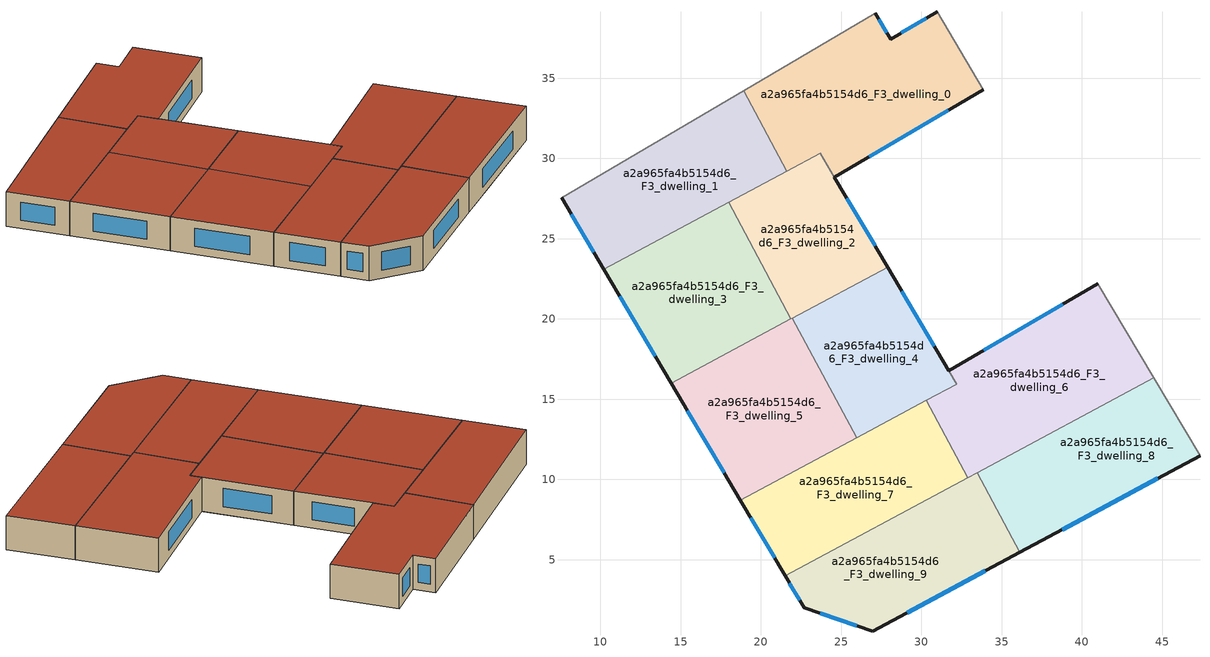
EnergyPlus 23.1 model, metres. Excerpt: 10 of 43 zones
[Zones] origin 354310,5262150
a2a965fa4b5154d6_F3_dwelling_0
 floor to a2a965fa4b5154d6_F2_dwelling_0 (EU_floor_Construction): 30.97,39.13 33.85,34.27 24.58,28.83 23.7,30.32 21.62,29.2 18.93,34.23 27.13,39.04 28.07,37.44 z9
 wall outside (EU_wall_Construction): 30.97,39.13 28.07,37.44 27.13,39.04 / 24.58,28.83 33.85,34.27 z9:12
 wall to a2a965fa4b5154d6_F3_dwelling_1 (EU_wall_Construction): 18.93,34.23 21.62,29.2 z9:12
 wall adiabatic (EU_wall_Construction): 27.13,39.04 18.93,34.23 / 33.85,34.27 30.97,39.13 z9:12
 wall to a2a965fa4b5154d6_F3_dwelling_2 (EU_wall_Construction): 21.62,29.2 23.7,30.32 24.58,28.83 z9:12
 window (EU_Window_Construction): 27.85,37.82 27.35,38.67 / 30.29,38.74 28.75,37.84 / 26.76,30.11 31.67,32.99 z9.7:11.3
 roof outside (EU_roof_Construction): 33.85,34.27 30.97,39.13 28.07,37.44 27.13,39.04 18.93,34.23 21.62,29.2 23.7,30.32 24.58,28.83 z12
a2a965fa4b5154d6_F3_dwelling_1
 floor to a2a965fa4b5154d6_F2_dwelling_1 (EU_floor_Construction): 18.93,34.23 21.62,29.2 10.22,23.09 7.58,27.56 z9
 wall outside (EU_wall_Construction): 7.58,27.56 10.22,23.09 z9:12
 wall adiabatic (EU_wall_Construction): 18.93,34.23 7.58,27.56 z9:12
 wall to a2a965fa4b5154d6_F3_dwelling_3 (EU_wall_Construction): 10.22,23.09 17.99,27.26 z9:12
 wall to a2a965fa4b5154d6_F3_dwelling_2 (EU_wall_Construction): 17.99,27.26 21.62,29.2 z9:12
 window (EU_Window_Construction): 8.2,26.51 9.6,24.14 z9.7:11.3
 roof outside (EU_roof_Construction): 21.62,29.2 18.93,34.23 7.58,27.56 10.22,23.09 z12
a2a965fa4b5154d6_F3_dwelling_2
 floor to a2a965fa4b5154d6_F2_dwelling_2 (EU_floor_Construction): 23.7,30.32 27.89,23.24 21.87,20.01 17.99,27.26 z9
 wall outside (EU_wall_Construction): 27.89,23.24 24.58,28.83 z9:12
 wall to a2a965fa4b5154d6_F3_dwelling_4 (EU_wall_Construction): 21.96,20.06 27.89,23.24 z9:12
 wall to a2a965fa4b5154d6_F3_dwelling_3 (EU_wall_Construction): 17.99,27.26 21.87,20.01 z9:12
 wall to a2a965fa4b5154d6_F3_dwelling_5 (EU_wall_Construction): 21.87,20.01 21.96,20.06 z9:12
 window (EU_Window_Construction): 27.11,24.55 25.36,27.52 z9.7:11.3
 roof outside (EU_roof_Construction): 27.89,23.24 23.7,30.32 17.99,27.26 21.87,20.01 z12
a2a965fa4b5154d6_F3_dwelling_3
 floor to a2a965fa4b5154d6_F2_dwelling_3 (EU_floor_Construction): 17.99,27.26 21.87,20.01 14.41,16.01 10.22,23.09 z9
 wall outside (EU_wall_Construction): 10.22,23.09 14.41,16.01 z9:12
 wall to a2a965fa4b5154d6_F3_dwelling_5 (EU_wall_Construction): 14.41,16.01 21.87,20.01 z9:12
 window (EU_Window_Construction): 11.2,21.43 13.43,17.67 z9.7:11.3
 roof outside (EU_roof_Construction): 21.87,20.01 17.99,27.26 10.22,23.09 14.41,16.01 z12
a2a965fa4b5154d6_F3_dwelling_4
 floor to a2a965fa4b5154d6_F2_dwelling_4 (EU_floor_Construction): 27.89,23.24 32.2,15.94 25.96,12.59 21.96,20.06 z9
 wall outside (EU_wall_Construction): 31.71,16.77 27.89,23.24 z9:12
 wall to a2a965fa4b5154d6_F3_dwelling_5 (EU_wall_Construction): 21.96,20.06 25.96,12.59 z9:12
 wall to a2a965fa4b5154d6_F3_dwelling_6 (EU_wall_Construction): 30.31,14.92 32.2,15.94 31.71,16.76 z9:12
 wall to a2a965fa4b5154d6_F3_dwelling_7 (EU_wall_Construction): 25.96,12.59 30.31,14.92 z9:12
 window (EU_Window_Construction): 30.81,18.29 28.79,21.72 z9.7:11.3
 roof outside (EU_roof_Construction): 32.2,15.94 27.89,23.24 21.96,20.06 25.96,12.59 z12
a2a965fa4b5154d6_F3_dwelling_5
 floor to a2a965fa4b5154d6_F2_dwelling_5 (EU_floor_Construction): 21.96,20.06 25.96,12.59 18.72,8.71 14.41,16.01 z9
 wall outside (EU_wall_Construction): 14.41,16.01 18.72,8.71 z9:12
 wall to a2a965fa4b5154d6_F3_dwelling_7 (EU_wall_Construction): 18.72,8.71 25.96,12.59 z9:12
 window (EU_Window_Construction): 15.42,14.3 17.71,10.43 z9.7:11.3
 roof outside (EU_roof_Construction): 25.96,12.59 21.96,20.06 14.41,16.01 18.72,8.71 z12
a2a965fa4b5154d6_F3_dwelling_6
 floor to a2a965fa4b5154d6_F2_dwelling_6 (EU_floor_Construction): 40.98,22.21 44.47,16.33 32.88,10.12 30.31,14.92 32.2,15.94 31.71,16.76 z9
 wall outside (EU_wall_Construction): 40.98,22.21 31.71,16.76 z9:12
 wall adiabatic (EU_wall_Construction): 44.47,16.33 40.98,22.21 z9:12
 wall to a2a965fa4b5154d6_F3_dwelling_7 (EU_wall_Construction): 30.31,14.92 32.88,10.12 z9:12
 wall to a2a965fa4b5154d6_F3_dwelling_8 (EU_wall_Construction): 33.47,10.43 44.47,16.33 z9:12
 wall to a2a965fa4b5154d6_F3_dwelling_9 (EU_wall_Construction): 32.88,10.12 33.47,10.43 z9:12
 window (EU_Window_Construction): 38.8,20.93 33.89,18.04 z9.7:11.3
 roof outside (EU_roof_Construction): 44.47,16.33 40.98,22.21 31.71,16.76 32.2,15.94 30.31,14.92 32.88,10.12 z12
a2a965fa4b5154d6_F3_dwelling_7
 floor to a2a965fa4b5154d6_F2_dwelling_7 (EU_floor_Construction): 30.31,14.92 32.88,10.12 21.5,4.01 18.72,8.71 z9
 wall outside (EU_wall_Construction): 18.72,8.71 21.5,4.01 z9:12
 wall to a2a965fa4b5154d6_F3_dwelling_9 (EU_wall_Construction): 21.5,4.01 32.88,10.12 z9:12
 window (EU_Window_Construction): 19.38,7.61 20.85,5.12 z9.7:11.3
 roof outside (EU_roof_Construction): 32.88,10.12 30.31,14.92 18.72,8.71 21.5,4.01 z12
a2a965fa4b5154d6_F3_dwelling_8
 floor to a2a965fa4b5154d6_F2_dwelling_8 (EU_floor_Construction): 44.47,16.33 47.35,11.48 39.84,7.45 37.17,12.42 z9
 floor to a2a965fa4b5154d6_F2_dwelling_9 (EU_floor_Construction): 37.17,12.42 39.84,7.45 36.13,5.46 33.47,10.43 z9
 wall outside (EU_wall_Construction): 36.13,5.46 47.35,11.48 z9:12
 wall adiabatic (EU_wall_Construction): 47.35,11.48 44.47,16.33 z9:12
 wall to a2a965fa4b5154d6_F3_dwelling_9 (EU_wall_Construction): 33.47,10.43 36.13,5.46 z9:12
 window (EU_Window_Construction): 38.77,6.88 44.72,10.07 z9.7:11.3
 roof outside (EU_roof_Construction): 47.35,11.48 44.47,16.33 33.47,10.43 36.13,5.46 z12
a2a965fa4b5154d6_F3_dwelling_9
 floor to a2a965fa4b5154d6_F2_dwelling_10 (EU_floor_Construction): 29.77,8.45 32.43,3.48 26.97,0.55 22.68,2.01 21.5,4.01 z9
 floor to a2a965fa4b5154d6_F2_dwelling_9 (EU_floor_Construction): 33.47,10.43 36.13,5.46 32.43,3.48 29.77,8.45 z9
 wall outside (EU_wall_Construction): 21.5,4.01 22.68,2.01 26.97,0.55 36.13,5.46 z9:12
 window (EU_Window_Construction): 29.12,1.7 33.98,4.31 / 23.69,1.67 25.97,0.89 / 21.78,3.54 22.41,2.48 z9.7:11.3
 roof outside (EU_roof_Construction): 36.13,5.46 33.47,10.43 21.5,4.01 22.68,2.01 26.97,0.55 z12
[Building]
EU S2 Campaign: North Axis=0; Terrain=City; Solar Distribution=FullExterior
[Site:Location]
Budapest.Ferenc.Liszt.Intl.AP: Latitude=47.437; Longitude=19.256; Time Zone=1; Elevation=185
[SizingPeriod:WeatherFileDays]
AnnualSizingPeriod: Begin Month=1; Begin Day of Month=1; End Month=12; End Day of Month=31; Day of Week for Start Day=Monday; Use Weather File Daylight Saving Period=No; Use Weather File Rain and Snow Indicators=No
[MATERIAL]
EU_InternalMass_Material: Roughness=MediumRough; Thickness=0.1; Conductivity=1; Density=1800; Specific Heat=900; Thermal Absorptance=0.9; Solar Absorptance=0.7; Visible Absorptance=0.7
[MATERIAL:NOMASS] Roughness=MediumRough; Thermal Absorptance=0.9; Solar Absorptance=0.7; Visible Absorptance=0.7
Name | Thermal Resistance
EU_wall_NoMass | 0.832559
EU_roof_NoMass | 1.39638
EU_floor_NoMass | 0.872794
[WINDOWMATERIAL:SIMPLEGLAZINGSYSTEM]
EU_Window_SimpleGlazing: UFactor=2.79869; Solar Heat Gain Coefficient=0.75; Visible Transmittance=0.75
[CONSTRUCTION]
EU_wall_Construction: EU_wall_NoMass
EU_roof_Construction: EU_roof_NoMass
EU_floor_Construction: EU_floor_NoMass
EU_Window_Construction: EU_Window_SimpleGlazing
EU_InternalMass_Construction: EU_InternalMass_Material
[ZONE] Type=1; Multiplier=1; Ceiling Height=autocalculate; Floor Area=autocalculate; Part of Total Floor Area=Yes
Name | Volume
a2a965fa4b5154d6_F3_dwelling_0 | 262.172
a2a965fa4b5154d6_F3_dwelling_1 | 213.121
a2a965fa4b5154d6_F3_dwelling_2 | 164.033
a2a965fa4b5154d6_F3_dwelling_3 | 213.143
a2a965fa4b5154d6_F3_dwelling_4 | 175.408
a2a965fa4b5154d6_F3_dwelling_5 | 213.138
a2a965fa4b5154d6_F3_dwelling_6 | 250.847
a2a965fa4b5154d6_F3_dwelling_7 | 213.141
a2a965fa4b5154d6_F3_dwelling_8 | 213.153
a2a965fa4b5154d6_F3_dwelling_9 | 213.125
[INTERNALMASS] Construction=EU_InternalMass_Construction
Name | Zone or ZoneList | Surface Area
a2a965fa4b5154d6_F3_dwelling_0_EU_InternalMass | a2a965fa4b5154d6_F3_dwelling_0 | 87.3918
a2a965fa4b5154d6_F3_dwelling_1_EU_InternalMass | a2a965fa4b5154d6_F3_dwelling_1 | 71.0403
a2a965fa4b5154d6_F3_dwelling_2_EU_InternalMass | a2a965fa4b5154d6_F3_dwelling_2 | 54.6982
a2a965fa4b5154d6_F3_dwelling_3_EU_InternalMass | a2a965fa4b5154d6_F3_dwelling_3 | 71.0476
a2a965fa4b5154d6_F3_dwelling_4_EU_InternalMass | a2a965fa4b5154d6_F3_dwelling_4 | 58.4675
a2a965fa4b5154d6_F3_dwelling_5_EU_InternalMass | a2a965fa4b5154d6_F3_dwelling_5 | 71.046
a2a965fa4b5154d6_F3_dwelling_6_EU_InternalMass | a2a965fa4b5154d6_F3_dwelling_6 | 83.6144
a2a965fa4b5154d6_F3_dwelling_7_EU_InternalMass | a2a965fa4b5154d6_F3_dwelling_7 | 71.0468
a2a965fa4b5154d6_F3_dwelling_8_EU_InternalMass | a2a965fa4b5154d6_F3_dwelling_8 | 71.0511
a2a965fa4b5154d6_F3_dwelling_9_EU_InternalMass | a2a965fa4b5154d6_F3_dwelling_9 | 71.0419
[OTHEREQUIPMENT] Fuel Type=Electricity; Design Level Calculation Method=Watts/Area; Power per Zone Floor Area=1; Fraction Latent=0; Fraction Radiant=0; Fraction Lost=0; Carbon Dioxide Generation Rate=0; EndUse Subcategory=EU_Step8_InternalGains
Name | Zone or ZoneList or Space or SpaceList | Schedule
EU_Step8_InternalGain_a2a965fa4b5154d6_F3_dwelling_0_f000 | a2a965fa4b5154d6_F3_dwelling_0 | EU_Step8_GainSchedule_a2a965fa4b5154d6_F3_dwelling_0_f000
EU_Step8_InternalGain_a2a965fa4b5154d6_F3_dwelling_1_f000 | a2a965fa4b5154d6_F3_dwelling_1 | EU_Step8_GainSchedule_a2a965fa4b5154d6_F3_dwelling_1_f000
EU_Step8_InternalGain_a2a965fa4b5154d6_F3_dwelling_2_f000 | a2a965fa4b5154d6_F3_dwelling_2 | EU_Step8_GainSchedule_a2a965fa4b5154d6_F3_dwelling_2_f000
EU_Step8_InternalGain_a2a965fa4b5154d6_F3_dwelling_3_f000 | a2a965fa4b5154d6_F3_dwelling_3 | EU_Step8_GainSchedule_a2a965fa4b5154d6_F3_dwelling_3_f000
EU_Step8_InternalGain_a2a965fa4b5154d6_F3_dwelling_4_f000 | a2a965fa4b5154d6_F3_dwelling_4 | EU_Step8_GainSchedule_a2a965fa4b5154d6_F3_dwelling_4_f000
EU_Step8_InternalGain_a2a965fa4b5154d6_F3_dwelling_5_f000 | a2a965fa4b5154d6_F3_dwelling_5 | EU_Step8_GainSchedule_a2a965fa4b5154d6_F3_dwelling_5_f000
EU_Step8_InternalGain_a2a965fa4b5154d6_F3_dwelling_6_f000 | a2a965fa4b5154d6_F3_dwelling_6 | EU_Step8_GainSchedule_a2a965fa4b5154d6_F3_dwelling_6_f000
EU_Step8_InternalGain_a2a965fa4b5154d6_F3_dwelling_7_f000 | a2a965fa4b5154d6_F3_dwelling_7 | EU_Step8_GainSchedule_a2a965fa4b5154d6_F3_dwelling_7_f000
EU_Step8_InternalGain_a2a965fa4b5154d6_F3_dwelling_8_f000 | a2a965fa4b5154d6_F3_dwelling_8 | EU_Step8_GainSchedule_a2a965fa4b5154d6_F3_dwelling_8_f000
EU_Step8_InternalGain_a2a965fa4b5154d6_F3_dwelling_9_f000 | a2a965fa4b5154d6_F3_dwelling_9 | EU_Step8_GainSchedule_a2a965fa4b5154d6_F3_dwelling_9_f000
[ZONEVENTILATION:DESIGNFLOWRATE] Schedule=EU_AlwaysOn; Design Flow Rate Calculation Method=AirChanges/Hour; Air Changes per Hour=0.475469; Ventilation Type=Natural; Fan Pressure Rise=0; Fan Total Efficiency=1; Constant Term Coefficient=1; Temperature Term Coefficient=0; Velocity Term Coefficient=0; Velocity Squared Term Coefficient=0; Minimum Indoor Temperature=-100; Maximum Indoor Temperature=100; Delta Temperature=-100; Minimum Outdoor Temperature=-100; Maximum Outdoor Temperature=100; Maximum Wind Speed=40
Name | Zone or ZoneList or Space or SpaceList
EU_ConstantAir_a2a965fa4b5154d6_F3_dwelling_0 | a2a965fa4b5154d6_F3_dwelling_0
EU_ConstantAir_a2a965fa4b5154d6_F3_dwelling_1 | a2a965fa4b5154d6_F3_dwelling_1
EU_ConstantAir_a2a965fa4b5154d6_F3_dwelling_2 | a2a965fa4b5154d6_F3_dwelling_2
EU_ConstantAir_a2a965fa4b5154d6_F3_dwelling_3 | a2a965fa4b5154d6_F3_dwelling_3
EU_ConstantAir_a2a965fa4b5154d6_F3_dwelling_4 | a2a965fa4b5154d6_F3_dwelling_4
EU_ConstantAir_a2a965fa4b5154d6_F3_dwelling_5 | a2a965fa4b5154d6_F3_dwelling_5
EU_ConstantAir_a2a965fa4b5154d6_F3_dwelling_6 | a2a965fa4b5154d6_F3_dwelling_6
EU_ConstantAir_a2a965fa4b5154d6_F3_dwelling_7 | a2a965fa4b5154d6_F3_dwelling_7
EU_ConstantAir_a2a965fa4b5154d6_F3_dwelling_8 | a2a965fa4b5154d6_F3_dwelling_8
EU_ConstantAir_a2a965fa4b5154d6_F3_dwelling_9 | a2a965fa4b5154d6_F3_dwelling_9
[HVACTEMPLATE:THERMOSTAT] Constant Heating Setpoint=20; Constant Cooling Setpoint=50
EU_HeatOnly_a2a965fa4b5154d6_F0_dwelling_0; EU_HeatOnly_a2a965fa4b5154d6_F0_dwelling_1; EU_HeatOnly_a2a965fa4b5154d6_F0_dwelling_2; EU_HeatOnly_a2a965fa4b5154d6_F0_dwelling_3; EU_HeatOnly_a2a965fa4b5154d6_F0_dwelling_4; EU_HeatOnly_a2a965fa4b5154d6_F0_dwelling_5; EU_HeatOnly_a2a965fa4b5154d6_F0_dwelling_6; EU_HeatOnly_a2a965fa4b5154d6_F0_dwelling_7; EU_HeatOnly_a2a965fa4b5154d6_F0_dwelling_8; EU_HeatOnly_a2a965fa4b5154d6_F0_dwelling_9; EU_HeatOnly_a2a965fa4b5154d6_F0_dwelling_10; EU_HeatOnly_a2a965fa4b5154d6_F1_dwelling_0; EU_HeatOnly_a2a965fa4b5154d6_F1_dwelling_1; EU_HeatOnly_a2a965fa4b5154d6_F1_dwelling_2; EU_HeatOnly_a2a965fa4b5154d6_F1_dwelling_3; EU_HeatOnly_a2a965fa4b5154d6_F1_dwelling_4; EU_HeatOnly_a2a965fa4b5154d6_F1_dwelling_5; EU_HeatOnly_a2a965fa4b5154d6_F1_dwelling_6; EU_HeatOnly_a2a965fa4b5154d6_F1_dwelling_7; EU_HeatOnly_a2a965fa4b5154d6_F1_dwelling_8; EU_HeatOnly_a2a965fa4b5154d6_F1_dwelling_9; EU_HeatOnly_a2a965fa4b5154d6_F1_dwelling_10; EU_HeatOnly_a2a965fa4b5154d6_F2_dwelling_0; EU_HeatOnly_a2a965fa4b5154d6_F2_dwelling_1; EU_HeatOnly_a2a965fa4b5154d6_F2_dwelling_2; EU_HeatOnly_a2a965fa4b5154d6_F2_dwelling_3; EU_HeatOnly_a2a965fa4b5154d6_F2_dwelling_4; EU_HeatOnly_a2a965fa4b5154d6_F2_dwelling_5; EU_HeatOnly_a2a965fa4b5154d6_F2_dwelling_6; EU_HeatOnly_a2a965fa4b5154d6_F2_dwelling_7; EU_HeatOnly_a2a965fa4b5154d6_F2_dwelling_8; EU_HeatOnly_a2a965fa4b5154d6_F2_dwelling_9; EU_HeatOnly_a2a965fa4b5154d6_F2_dwelling_10; EU_HeatOnly_a2a965fa4b5154d6_F3_dwelling_0; EU_HeatOnly_a2a965fa4b5154d6_F3_dwelling_1; EU_HeatOnly_a2a965fa4b5154d6_F3_dwelling_2; EU_HeatOnly_a2a965fa4b5154d6_F3_dwelling_3; EU_HeatOnly_a2a965fa4b5154d6_F3_dwelling_4; EU_HeatOnly_a2a965fa4b5154d6_F3_dwelling_5; EU_HeatOnly_a2a965fa4b5154d6_F3_dwelling_6; EU_HeatOnly_a2a965fa4b5154d6_F3_dwelling_7; EU_HeatOnly_a2a965fa4b5154d6_F3_dwelling_8; EU_HeatOnly_a2a965fa4b5154d6_F3_dwelling_9
[HVACTEMPLATE:ZONE:IDEALLOADSAIRSYSTEM] System Availability Schedule=EU_AlwaysOn; Maximum Heating Supply Air Temperature=50; Minimum Cooling Supply Air Temperature=13; Maximum Heating Supply Air Humidity Ratio=0.0156; Minimum Cooling Supply Air Humidity Ratio=0.0077; Heating Limit=NoLimit; Cooling Limit=NoLimit; Heating Availability Schedule=EU_AlwaysOn; Cooling Availability Schedule=EU_CoolingOff; Dehumidification Control Type=ConstantSensibleHeatRatio; Cooling Sensible Heat Ratio=0.7; Dehumidification Setpoint=60; Humidification Control Type=None; Humidification Setpoint=30; Outdoor Air Method=None; Outdoor Air Flow Rate per Person=0.00944; Outdoor Air Flow Rate per Zone Floor Area=0; Outdoor Air Flow Rate per Zone=0; Demand Controlled Ventilation Type=None; Outdoor Air Economizer Type=NoEconomizer; Heat Recovery Type=None; Sensible Heat Recovery Effectiveness=0.7; Latent Heat Recovery Effectiveness=0.65
Name | Template Thermostat
a2a965fa4b5154d6_F3_dwelling_0 | EU_HeatOnly_a2a965fa4b5154d6_F3_dwelling_0
a2a965fa4b5154d6_F3_dwelling_1 | EU_HeatOnly_a2a965fa4b5154d6_F3_dwelling_1
a2a965fa4b5154d6_F3_dwelling_2 | EU_HeatOnly_a2a965fa4b5154d6_F3_dwelling_2
a2a965fa4b5154d6_F3_dwelling_3 | EU_HeatOnly_a2a965fa4b5154d6_F3_dwelling_3
a2a965fa4b5154d6_F3_dwelling_4 | EU_HeatOnly_a2a965fa4b5154d6_F3_dwelling_4
a2a965fa4b5154d6_F3_dwelling_5 | EU_HeatOnly_a2a965fa4b5154d6_F3_dwelling_5
a2a965fa4b5154d6_F3_dwelling_6 | EU_HeatOnly_a2a965fa4b5154d6_F3_dwelling_6
a2a965fa4b5154d6_F3_dwelling_7 | EU_HeatOnly_a2a965fa4b5154d6_F3_dwelling_7
a2a965fa4b5154d6_F3_dwelling_8 | EU_HeatOnly_a2a965fa4b5154d6_F3_dwelling_8
a2a965fa4b5154d6_F3_dwelling_9 | EU_HeatOnly_a2a965fa4b5154d6_F3_dwelling_9
[SIZING:ZONE] Zone Cooling Design Supply Air Temperature Input Method=SupplyAirTemperature; Zone Cooling Design Supply Air Temperature=13; Zone Heating Design Supply Air Temperature Input Method=SupplyAirTemperature; Zone Heating Design Supply Air Temperature=50; Zone Cooling Design Supply Air Humidity Ratio=0.008; Zone Heating Design Supply Air Humidity Ratio=0.008; Cooling Design Air Flow Method=DesignDay; Cooling Design Air Flow Rate=0; Cooling Minimum Air Flow per Zone Floor Area=0.000762; Cooling Minimum Air Flow=0; Cooling Minimum Air Flow Fraction=0.2; Heating Design Air Flow Method=DesignDay; Heating Design Air Flow Rate=0; Heating Maximum Air Flow per Zone Floor Area=0.002032; Heating Maximum Air Flow=0.141576; Heating Maximum Air Flow Fraction=0.3; Account for Dedicated Outdoor Air System=No; Dedicated Outdoor Air System Control Strategy=NeutralSupplyAir; Dedicated Outdoor Air Low Setpoint Temperature for Design=autosize; Dedicated Outdoor Air High Setpoint Temperature for Design=autosize; Zone Load Sizing Method=Sensible Load Only No Latent Load; Zone Latent Cooling Design Supply Air Humidity Ratio Input Method=HumidityRatioDifference; Zone Cooling Design Supply Air Humidity Ratio Difference=0.005; Zone Latent Heating Design Supply Air Humidity Ratio Input Method=HumidityRatioDifference; Zone Humidification Design Supply Air Humidity Ratio Difference=0.005
a2a965fa4b5154d6_F3_dwelling_0; a2a965fa4b5154d6_F3_dwelling_1; a2a965fa4b5154d6_F3_dwelling_2; a2a965fa4b5154d6_F3_dwelling_3; a2a965fa4b5154d6_F3_dwelling_4; a2a965fa4b5154d6_F3_dwelling_5; a2a965fa4b5154d6_F3_dwelling_6; a2a965fa4b5154d6_F3_dwelling_7; a2a965fa4b5154d6_F3_dwelling_8; a2a965fa4b5154d6_F3_dwelling_9
[SCHEDULE:CONSTANT]
Name | Hourly Value
EU_AlwaysOn | 1
EU_CoolingOff | 0
[SCHEDULE:FILE] Column Number=1; Rows to Skip at Top=0; Number of Hours of Data=8760; Column Separator=Comma; Interpolate to Timestep=No; Minutes per Item=60; Adjust Schedule for Daylight Savings=Yes
Name | File
EU_Step8_GainSchedule_a2a965fa4b5154d6_F3_dwelling_0_f000 | ../../schedules/a2a965fa4b5154d6/a2a965fa4b5154d6_F3_dwelling_0_f000_gain.csv
EU_Step8_GainSchedule_a2a965fa4b5154d6_F3_dwelling_1_f000 | ../../schedules/a2a965fa4b5154d6/a2a965fa4b5154d6_F3_dwelling_1_f000_gain.csv
EU_Step8_GainSchedule_a2a965fa4b5154d6_F3_dwelling_2_f000 | ../../schedules/a2a965fa4b5154d6/a2a965fa4b5154d6_F3_dwelling_2_f000_gain.csv
EU_Step8_GainSchedule_a2a965fa4b5154d6_F3_dwelling_3_f000 | ../../schedules/a2a965fa4b5154d6/a2a965fa4b5154d6_F3_dwelling_3_f000_gain.csv
EU_Step8_GainSchedule_a2a965fa4b5154d6_F3_dwelling_4_f000 | ../../schedules/a2a965fa4b5154d6/a2a965fa4b5154d6_F3_dwelling_4_f000_gain.csv
EU_Step8_GainSchedule_a2a965fa4b5154d6_F3_dwelling_5_f000 | ../../schedules/a2a965fa4b5154d6/a2a965fa4b5154d6_F3_dwelling_5_f000_gain.csv
EU_Step8_GainSchedule_a2a965fa4b5154d6_F3_dwelling_6_f000 | ../../schedules/a2a965fa4b5154d6/a2a965fa4b5154d6_F3_dwelling_6_f000_gain.csv
EU_Step8_GainSchedule_a2a965fa4b5154d6_F3_dwelling_7_f000 | ../../schedules/a2a965fa4b5154d6/a2a965fa4b5154d6_F3_dwelling_7_f000_gain.csv
EU_Step8_GainSchedule_a2a965fa4b5154d6_F3_dwelling_8_f000 | ../../schedules/a2a965fa4b5154d6/a2a965fa4b5154d6_F3_dwelling_8_f000_gain.csv
EU_Step8_GainSchedule_a2a965fa4b5154d6_F3_dwelling_9_f000 | ../../schedules/a2a965fa4b5154d6/a2a965fa4b5154d6_F3_dwelling_9_f000_gain.csv
